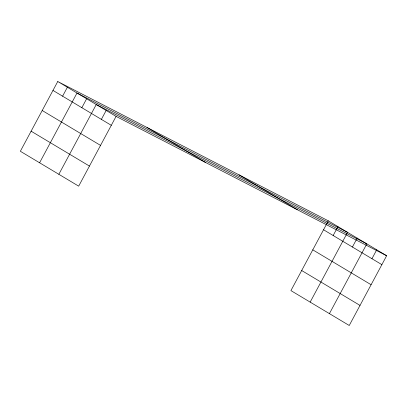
<?xml version="1.0" encoding="UTF-8"?>
<svg xmlns="http://www.w3.org/2000/svg" width="407" height="407" viewBox="0 0 407 407"><rect width="100%" height="100%" fill="white"/><g stroke="black" fill="none" stroke-linecap="round" stroke-linejoin="round"><path stroke-width="0.61" d="M57.753 81.512L20.35 151.272L78.678 186.157L116.081 116.397L57.753 81.512L328.322 220.843L386.65 255.728L349.247 325.488L290.919 290.603L328.322 220.843M62.597 96.184L67.379 87.271M39.596 162.785L77.004 93.025L347.568 232.356L310.165 302.116M81.848 107.697L86.625 98.779M58.847 174.298L96.25 104.538L366.819 243.864L329.416 313.624M101.384 119.383L106.166 110.465M333.165 235.516L337.947 226.597M352.411 247.029L357.193 238.11M371.952 258.715L376.734 249.796M116.081 116.397L386.65 255.728M239.036 174.862L297.364 209.747M323.54 229.762L381.868 264.642M147.044 127.493L205.372 162.378M52.976 90.43L111.304 125.315M312.774 249.837L371.103 284.722M42.206 110.511L100.534 145.391M301.684 270.523L360.012 305.408M31.115 131.196L89.443 166.076"/></g></svg>
